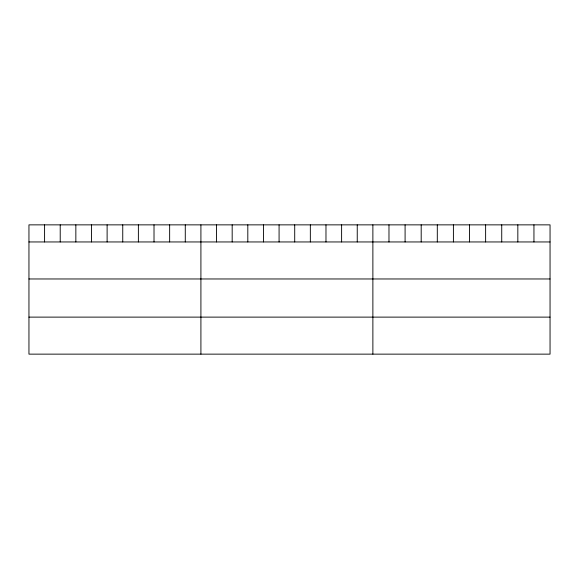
<?xml version="1.0" encoding="UTF-8"?>
<svg xmlns="http://www.w3.org/2000/svg" width="579" height="579" viewBox="0 0 579 579"><rect width="100%" height="100%" fill="white"/><g stroke="black" fill="none" stroke-linecap="round" stroke-linejoin="round"><path stroke-width="0.87" d="M550.05 241.95L550.05 354.138L28.95 354.138L28.95 224.862L550.05 224.862L550.05 241.95L28.95 241.95M28.95 278.969L550.05 278.969M28.95 317.118L550.05 317.118M533.947 224.862L533.947 241.95M517.836 224.862L517.836 241.95M501.732 224.862L501.732 241.95M485.622 224.862L485.622 241.95M469.518 224.862L469.518 241.95M453.408 224.862L453.408 241.95M437.304 224.862L437.304 241.95M421.194 224.862L421.194 241.95M405.09 224.862L405.09 241.95M388.979 224.862L388.979 241.95M372.876 224.862L372.876 354.138M357.243 224.862L357.243 241.95M341.61 224.862L341.61 241.95M325.977 224.862L325.977 241.95M310.344 224.862L310.344 241.95M294.711 224.862L294.711 241.95M279.078 224.862L279.078 241.95M263.445 224.862L263.445 241.95M247.812 224.862L247.812 241.95M232.179 224.862L232.179 241.95M216.546 224.862L216.546 241.95M200.913 224.862L200.913 354.138M185.28 224.862L185.28 241.95M169.647 224.862L169.647 241.95M154.014 224.862L154.014 241.95M138.381 224.862L138.381 241.95M122.748 224.862L122.748 241.95M107.115 224.862L107.115 241.95M91.482 224.862L91.482 241.95M75.849 224.862L75.849 241.95M60.216 224.862L60.216 241.95M44.583 224.862L44.583 241.95"/></g></svg>
